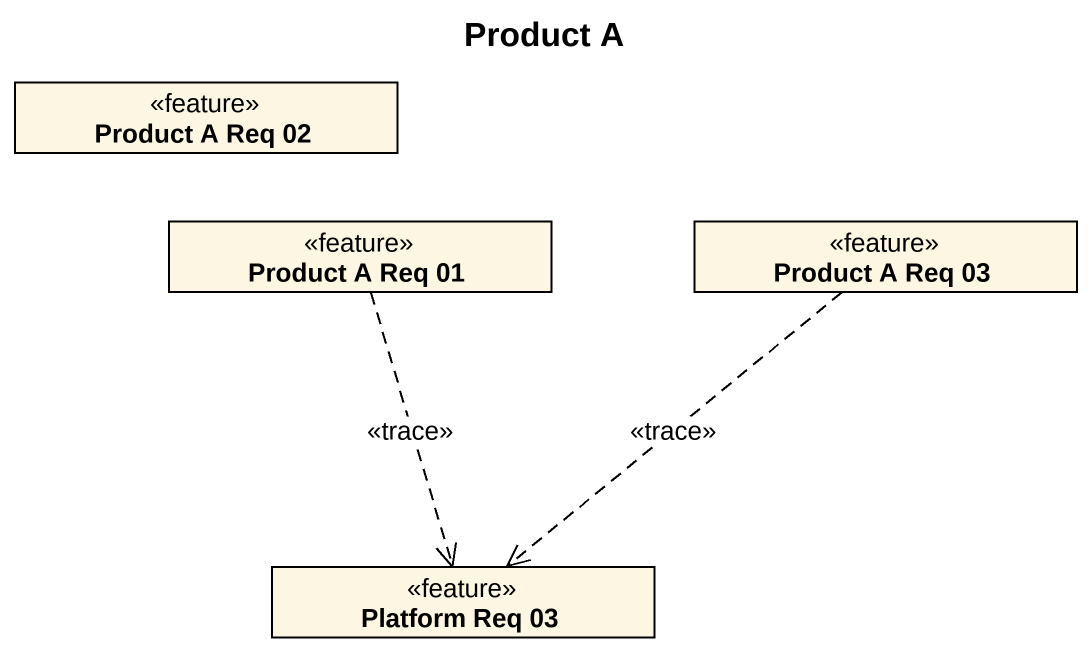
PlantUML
@startuml
title Product A
hide circle
hide empty members
class "Product A Req 02" as Product_A_Req_02 <<feature>>
class "Product A Req 01" as Product_A_Req_01 <<feature>>
class "Product A Req 03" as Product_A_Req_03 <<feature>>
class "Platform Req 03" as Platform_Req_03 <<feature>>
Product_A_Req_01 ..> Platform_Req_03 : <<trace>>
Product_A_Req_03 ..> Platform_Req_03 : <<trace>>
@enduml
